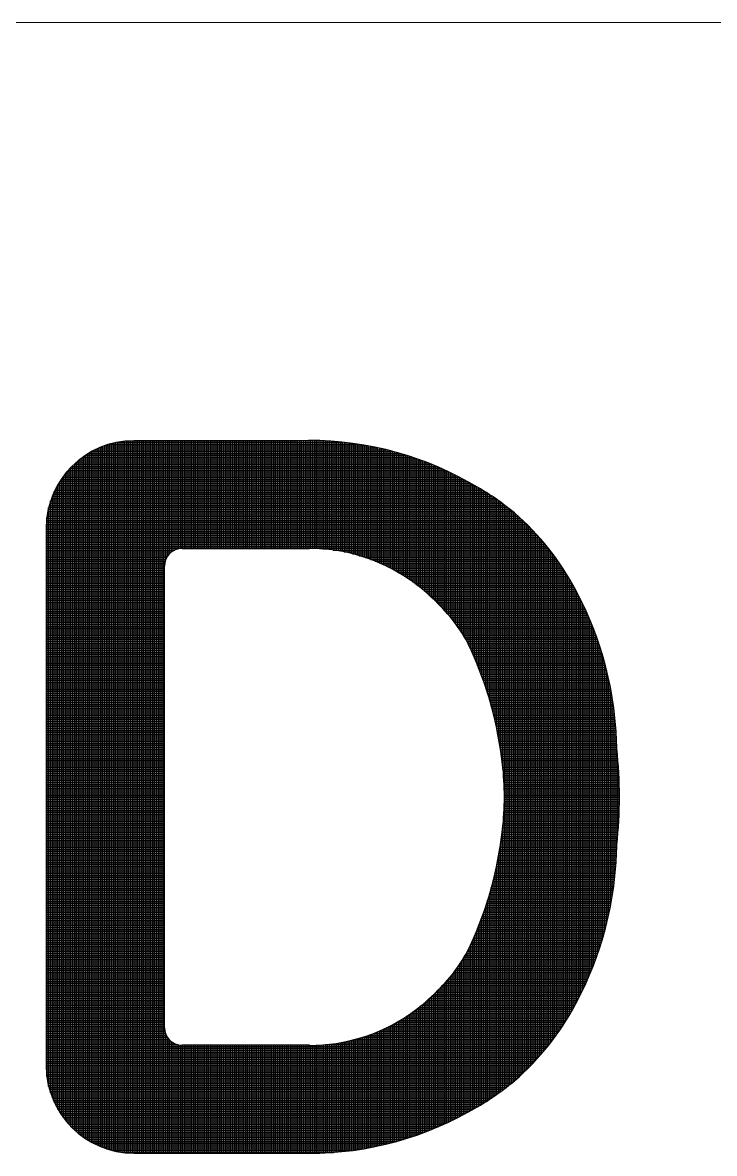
# Model space of a CAD drawing. Header units: inches. Extents: x 2106 to 2947, y -14 to 580.
# Drawn here: x 2781.89 to 2788.35, y 85.65 to 96.21 of the extents above; entities that cross this region are included whole.
import ezdxf

# ---------------------------------------------------------------- set-up
doc = ezdxf.new("R2010")
doc.units = ezdxf.units.IN
doc.header["$MEASUREMENT"] = 0
doc.layers.add('BG 0 -1', color=7, linetype='Continuous')
doc.layers.add('BG ÇÑ±¹Áö¿ª³\xad¹æ±â¼úÁÖ½ÄÈ¸»ç CI', color=7, linetype='Continuous')

msp = doc.modelspace()

# ---------------------------------------------------------------- linework, layer by layer
at = {"layer": 'BG 0 -1', "color": 7, "linetype": 'Continuous', "lineweight": 9}
msp.add_line((2772.901, 96.213), (2922.169, 96.213), dxfattribs=at)
at = {"layer": 'BG ÇÑ±¹Áö¿ª³\xad¹æ±â¼úÁÖ½ÄÈ¸»ç CI', "color": 242, "linetype": 'Continuous', "lineweight": 25, "true_color": 0xd51c29}
for p, q in [((2782.845, 85.658), (2782.845, 92.304)), ((2782.863, 85.656), (2782.863, 92.305)), ((2782.88, 85.655), (2782.88, 92.306)), ((2782.897, 85.654), (2782.897, 92.307)), ((2782.915, 85.654), (2782.915, 92.308)), ((2784.455, 92.308), (2782.93, 92.308)), ((2782.932, 85.653), (2782.932, 92.308)), ((2782.95, 85.653), (2782.95, 92.308)), ((2782.967, 85.653), (2782.967, 92.308)), ((2782.984, 85.653), (2782.984, 92.308)), ((2783.002, 85.653), (2783.002, 92.308)), ((2783.019, 85.653), (2783.019, 92.308)), ((2783.036, 85.653), (2783.036, 92.308)), ((2783.054, 85.653), (2783.054, 92.308)), ((2783.071, 85.653), (2783.071, 92.308)), ((2783.088, 85.653), (2783.088, 92.308)), ((2783.106, 85.653), (2783.106, 92.308)), ((2783.123, 85.653), (2783.123, 92.308)), ((2783.141, 85.653), (2783.141, 92.308)), ((2783.158, 85.653), (2783.158, 92.308)), ((2783.175, 85.653), (2783.175, 92.308)), ((2783.193, 85.653), (2783.193, 92.308)), ((2783.21, 85.653), (2783.21, 92.308)), ((2783.227, 91.2), (2783.227, 92.308)), ((2783.245, 91.232), (2783.245, 92.308)), ((2783.262, 91.252), (2783.262, 92.308)), ((2783.279, 91.267), (2783.279, 92.308)), ((2783.297, 91.279), (2783.297, 92.308)), ((2783.314, 91.288), (2783.314, 92.308)), ((2783.332, 91.294), (2783.332, 92.308)), ((2783.349, 91.298), (2783.349, 92.308)), ((2783.366, 91.3), (2783.366, 92.308)), ((2783.384, 91.301), (2783.384, 92.308)), ((2783.401, 91.301), (2783.401, 92.308)), ((2783.418, 91.301), (2783.418, 92.308)), ((2783.436, 91.301), (2783.436, 92.308)), ((2783.453, 91.301), (2783.453, 92.308)), ((2783.47, 91.301), (2783.47, 92.308)), ((2783.488, 91.301), (2783.488, 92.308)), ((2783.505, 91.301), (2783.505, 92.308)), ((2783.523, 91.301), (2783.523, 92.308)), ((2783.54, 91.301), (2783.54, 92.308)), ((2783.557, 91.301), (2783.557, 92.308)), ((2783.575, 91.301), (2783.575, 92.308)), ((2783.592, 91.301), (2783.592, 92.308)), ((2783.609, 91.301), (2783.609, 92.308)), ((2783.627, 91.301), (2783.627, 92.308)), ((2783.644, 91.301), (2783.644, 92.308)), ((2783.661, 91.301), (2783.661, 92.308)), ((2783.679, 91.301), (2783.679, 92.308)), ((2783.696, 91.301), (2783.696, 92.308)), ((2783.714, 91.301), (2783.714, 92.308)), ((2783.731, 91.301), (2783.731, 92.308)), ((2783.748, 91.301), (2783.748, 92.308)), ((2783.766, 91.301), (2783.766, 92.308)), ((2783.783, 91.301), (2783.783, 92.308)), ((2783.8, 91.301), (2783.8, 92.308)), ((2783.818, 91.301), (2783.818, 92.308)), ((2783.835, 91.301), (2783.835, 92.308)), ((2783.853, 91.301), (2783.853, 92.308)), ((2783.87, 91.301), (2783.87, 92.308)), ((2783.887, 91.301), (2783.887, 92.308)), ((2783.905, 91.301), (2783.905, 92.308)), ((2783.922, 91.301), (2783.922, 92.308)), ((2783.939, 91.301), (2783.939, 92.308)), ((2783.957, 91.301), (2783.957, 92.308)), ((2783.974, 91.301), (2783.974, 92.308)), ((2783.991, 91.301), (2783.991, 92.308)), ((2784.009, 91.301), (2784.009, 92.308)), ((2784.026, 91.301), (2784.026, 92.308)), ((2784.044, 91.301), (2784.044, 92.308)), ((2784.061, 91.301), (2784.061, 92.308)), ((2784.078, 91.301), (2784.078, 92.308)), ((2784.096, 91.301), (2784.096, 92.308)), ((2784.113, 91.301), (2784.113, 92.308)), ((2784.13, 91.301), (2784.13, 92.308)), ((2784.148, 91.301), (2784.148, 92.308)), ((2784.165, 91.301), (2784.165, 92.308)), ((2784.182, 91.301), (2784.182, 92.308)), ((2784.2, 91.301), (2784.2, 92.308)), ((2784.217, 91.301), (2784.217, 92.308)), ((2784.235, 91.301), (2784.235, 92.308)), ((2784.252, 91.301), (2784.252, 92.308)), ((2784.269, 91.301), (2784.269, 92.308)), ((2784.287, 91.301), (2784.287, 92.308)), ((2784.304, 91.301), (2784.304, 92.308)), ((2784.321, 91.301), (2784.321, 92.308)), ((2784.339, 91.301), (2784.339, 92.308)), ((2784.356, 91.301), (2784.356, 92.308)), ((2784.373, 91.301), (2784.373, 92.308)), ((2784.391, 91.301), (2784.391, 92.308)), ((2784.408, 91.301), (2784.408, 92.308)), ((2784.426, 91.301), (2784.426, 92.308)), ((2784.443, 91.301), (2784.443, 92.308)), ((2784.46, 91.301), (2784.46, 92.308)), ((2784.478, 91.301), (2784.478, 92.309)), ((2784.495, 91.301), (2784.495, 92.309)), ((2784.512, 91.301), (2784.512, 92.309)), ((2784.53, 91.301), (2784.53, 92.31)), ((2784.547, 91.301), (2784.547, 92.31)), ((2784.564, 91.301), (2784.564, 92.31)), ((2784.582, 91.301), (2784.582, 92.31)), ((2784.599, 91.3), (2784.599, 92.31)), ((2784.617, 91.3), (2784.617, 92.309)), ((2784.634, 91.299), (2784.634, 92.309)), ((2784.651, 91.299), (2784.651, 92.309)), ((2784.669, 91.298), (2784.669, 92.308)), ((2784.686, 91.297), (2784.686, 92.307)), ((2784.703, 91.295), (2784.703, 92.307)), ((2784.721, 91.294), (2784.721, 92.306)), ((2784.738, 91.292), (2784.738, 92.305)), ((2784.755, 91.29), (2784.755, 92.304)), ((2782.533, 85.756), (2782.533, 92.205)), ((2782.535, 92.207), (2785.35, 92.207)), ((2782.55, 85.747), (2782.55, 92.215)), ((2782.568, 92.224), (2785.282, 92.224)), ((2782.568, 85.738), (2782.568, 92.224)), ((2782.585, 85.73), (2782.585, 92.232)), ((2782.602, 85.722), (2782.602, 92.24)), ((2782.606, 92.241), (2785.206, 92.241)), ((2782.62, 85.714), (2782.62, 92.247)), ((2782.637, 85.708), (2782.637, 92.254)), ((2782.65, 92.259), (2785.12, 92.259)), ((2782.654, 85.701), (2782.654, 92.26)), ((2782.672, 85.695), (2782.672, 92.266)), ((2782.689, 85.69), (2782.689, 92.272)), ((2782.703, 92.276), (2785.016, 92.276)), ((2782.706, 85.684), (2782.706, 92.277)), ((2782.724, 85.68), (2782.724, 92.282)), ((2782.741, 85.675), (2782.741, 92.286)), ((2782.759, 85.672), (2782.759, 92.29)), ((2782.776, 92.293), (2784.88, 92.293)), ((2782.776, 85.668), (2782.776, 92.293)), ((2782.793, 85.665), (2782.793, 92.296)), ((2782.811, 85.662), (2782.811, 92.299)), ((2782.828, 85.66), (2782.828, 92.302)), ((2784.773, 91.288), (2784.773, 92.303)), ((2784.79, 91.286), (2784.79, 92.301)), ((2784.808, 91.283), (2784.808, 92.3)), ((2784.825, 91.281), (2784.825, 92.299)), ((2784.842, 91.278), (2784.842, 92.297)), ((2784.86, 91.275), (2784.86, 92.295)), ((2784.877, 91.272), (2784.877, 92.294)), ((2784.894, 91.268), (2784.894, 92.292)), ((2784.912, 91.265), (2784.912, 92.29)), ((2784.929, 91.261), (2784.929, 92.288)), ((2784.946, 91.257), (2784.946, 92.286)), ((2784.964, 91.253), (2784.964, 92.283)), ((2784.981, 91.248), (2784.981, 92.281)), ((2784.999, 91.244), (2784.999, 92.279)), ((2785.016, 91.239), (2785.016, 92.276)), ((2785.033, 91.234), (2785.033, 92.273)), ((2785.051, 91.229), (2785.051, 92.271)), ((2785.068, 91.223), (2785.068, 92.268)), ((2785.085, 91.218), (2785.085, 92.265)), ((2785.103, 91.212), (2785.103, 92.262)), ((2785.12, 91.206), (2785.12, 92.259)), ((2785.137, 91.2), (2785.137, 92.255)), ((2785.155, 91.193), (2785.155, 92.252)), ((2785.172, 91.186), (2785.172, 92.248)), ((2785.19, 91.179), (2785.19, 92.245)), ((2785.207, 91.172), (2785.207, 92.241)), ((2785.224, 91.165), (2785.224, 92.237)), ((2785.242, 91.157), (2785.242, 92.233)), ((2785.259, 91.149), (2785.259, 92.229)), ((2785.276, 91.141), (2785.276, 92.225)), ((2785.294, 91.133), (2785.294, 92.221)), ((2785.311, 91.124), (2785.311, 92.217)), ((2785.328, 91.115), (2785.328, 92.212)), ((2785.346, 91.106), (2785.346, 92.208)), ((2785.363, 91.096), (2785.363, 92.203)), ((2785.381, 91.087), (2785.381, 92.198)), ((2782.377, 85.868), (2782.377, 92.093)), ((2782.387, 92.102), (2785.669, 92.102)), ((2782.394, 85.853), (2782.394, 92.109)), ((2782.407, 92.12), (2785.623, 92.12)), ((2782.411, 85.838), (2782.411, 92.123)), ((2782.429, 92.137), (2785.575, 92.137)), ((2782.429, 85.824), (2782.429, 92.137)), ((2782.446, 85.811), (2782.446, 92.15)), ((2782.452, 92.154), (2785.525, 92.154)), ((2782.463, 85.799), (2782.463, 92.162)), ((2782.477, 92.172), (2785.471, 92.172)), ((2782.481, 85.787), (2782.481, 92.174)), ((2782.498, 85.776), (2782.498, 92.185)), ((2782.505, 92.189), (2785.413, 92.189)), ((2782.515, 85.766), (2782.515, 92.196)), ((2785.398, 91.077), (2785.398, 92.193)), ((2785.415, 91.066), (2785.415, 92.188)), ((2785.433, 91.056), (2785.433, 92.183)), ((2785.45, 91.045), (2785.45, 92.178)), ((2785.467, 91.034), (2785.467, 92.173)), ((2785.485, 91.022), (2785.485, 92.167)), ((2785.502, 91.01), (2785.502, 92.162)), ((2785.519, 90.998), (2785.519, 92.156)), ((2785.537, 90.986), (2785.537, 92.15)), ((2785.554, 90.973), (2785.554, 92.144)), ((2785.572, 90.96), (2785.572, 92.138)), ((2785.589, 90.947), (2785.589, 92.132)), ((2785.606, 90.933), (2785.606, 92.126)), ((2785.624, 90.919), (2785.624, 92.12)), ((2785.641, 90.904), (2785.641, 92.113)), ((2785.658, 90.889), (2785.658, 92.107)), ((2785.676, 90.874), (2785.676, 92.1)), ((2785.693, 90.858), (2785.693, 92.093)), ((2782.288, 91.998), (2785.907, 91.998)), ((2782.29, 85.961), (2782.29, 92.001)), ((2782.302, 92.016), (2785.871, 92.016)), ((2782.307, 85.94), (2782.307, 92.022)), ((2782.317, 92.033), (2785.833, 92.033)), ((2782.324, 85.92), (2782.324, 92.041)), ((2782.333, 92.05), (2785.795, 92.05)), ((2782.342, 85.902), (2782.342, 92.06)), ((2782.35, 92.068), (2785.755, 92.068)), ((2782.359, 85.884), (2782.359, 92.077)), ((2782.368, 92.085), (2785.713, 92.085)), ((2785.711, 90.842), (2785.711, 92.086)), ((2785.728, 90.825), (2785.728, 92.079)), ((2785.745, 90.808), (2785.745, 92.072)), ((2785.763, 90.791), (2785.763, 92.064)), ((2785.78, 90.774), (2785.78, 92.057)), ((2785.797, 90.757), (2785.797, 92.049)), ((2785.815, 90.739), (2785.815, 92.041)), ((2785.832, 90.721), (2785.832, 92.034)), ((2785.849, 90.701), (2785.849, 92.026)), ((2785.867, 90.682), (2785.867, 92.017)), ((2785.884, 90.661), (2785.884, 92.009)), ((2785.902, 90.64), (2785.902, 92.001)), ((2785.919, 90.617), (2785.919, 91.992)), ((2782.217, 91.894), (2786.103, 91.894)), ((2782.22, 86.062), (2782.22, 91.899)), ((2782.227, 91.911), (2786.072, 91.911)), ((2782.238, 91.929), (2786.04, 91.929)), ((2782.238, 86.034), (2782.238, 91.928)), ((2782.25, 91.946), (2786.008, 91.946)), ((2782.255, 86.007), (2782.255, 91.954)), ((2782.262, 91.963), (2785.975, 91.963)), ((2782.272, 85.983), (2782.272, 91.978)), ((2782.274, 91.981), (2785.942, 91.981)), ((2785.936, 90.594), (2785.936, 91.984)), ((2785.954, 90.57), (2785.954, 91.975)), ((2785.971, 90.544), (2785.971, 91.966)), ((2785.988, 90.517), (2785.988, 91.957)), ((2786.006, 90.489), (2786.006, 91.947)), ((2786.023, 90.459), (2786.023, 91.938)), ((2786.04, 90.428), (2786.04, 91.929)), ((2786.058, 90.394), (2786.058, 91.919)), ((2786.075, 90.358), (2786.075, 91.91)), ((2786.093, 90.319), (2786.093, 91.9)), ((2786.11, 90.279), (2786.11, 91.89)), ((2782.167, 91.79), (2786.272, 91.79)), ((2782.168, 86.169), (2782.168, 91.792)), ((2782.174, 91.807), (2786.246, 91.807)), ((2782.182, 91.825), (2786.219, 91.825)), ((2782.186, 86.129), (2782.186, 91.833)), ((2782.19, 91.842), (2786.192, 91.842)), ((2782.199, 91.859), (2786.163, 91.859)), ((2782.203, 86.094), (2782.203, 91.868)), ((2782.208, 91.877), (2786.134, 91.877)), ((2786.127, 90.237), (2786.127, 91.88)), ((2786.145, 90.194), (2786.145, 91.87)), ((2786.162, 90.148), (2786.162, 91.86)), ((2786.179, 90.102), (2786.179, 91.849)), ((2786.197, 90.052), (2786.197, 91.839)), ((2786.214, 90.001), (2786.214, 91.828)), ((2786.231, 89.947), (2786.231, 91.817)), ((2786.249, 89.889), (2786.249, 91.805)), ((2786.266, 89.828), (2786.266, 91.794)), ((2786.284, 89.762), (2786.284, 91.782)), ((2782.133, 86.277), (2782.133, 91.684)), ((2782.134, 91.686), (2786.416, 91.686)), ((2782.138, 91.703), (2786.394, 91.703)), ((2782.143, 91.72), (2786.371, 91.72)), ((2782.149, 91.738), (2786.347, 91.738)), ((2782.151, 86.217), (2782.151, 91.745)), ((2782.154, 91.755), (2786.323, 91.755)), ((2782.161, 91.772), (2786.298, 91.772)), ((2786.301, 89.69), (2786.301, 91.77)), ((2786.318, 89.611), (2786.318, 91.758)), ((2786.336, 89.521), (2786.336, 91.746)), ((2786.353, 89.416), (2786.353, 91.733)), ((2786.37, 89.283), (2786.37, 91.721)), ((2786.388, 86.254), (2786.388, 91.708)), ((2786.405, 86.267), (2786.405, 91.694)), ((2786.422, 86.281), (2786.422, 91.681)), ((2782.115, 91.581), (2786.539, 91.581)), ((2782.116, 86.37), (2782.116, 91.591)), ((2782.117, 91.599), (2786.52, 91.599)), ((2782.12, 91.616), (2786.501, 91.616)), ((2782.123, 91.634), (2786.481, 91.634)), ((2782.126, 91.651), (2786.46, 91.651)), ((2782.13, 91.668), (2786.438, 91.668)), ((2786.44, 86.294), (2786.44, 91.667)), ((2786.457, 86.308), (2786.457, 91.653)), ((2786.475, 86.323), (2786.475, 91.639)), ((2786.492, 86.337), (2786.492, 91.624)), ((2786.509, 86.353), (2786.509, 91.609)), ((2786.527, 86.368), (2786.527, 91.593)), ((2786.544, 86.384), (2786.544, 91.577)), ((2782.109, 91.495), (2786.629, 91.495)), ((2782.109, 91.488), (2782.109, 86.474)), ((2782.109, 91.477), (2786.645, 91.477)), ((2782.109, 91.46), (2786.662, 91.46)), ((2782.11, 91.512), (2786.611, 91.512)), ((2782.111, 91.529), (2786.594, 91.529)), ((2782.112, 91.547), (2786.576, 91.547)), ((2782.113, 91.564), (2786.558, 91.564)), ((2786.561, 86.401), (2786.561, 91.561)), ((2786.579, 86.417), (2786.579, 91.544)), ((2786.596, 86.434), (2786.596, 91.527)), ((2786.613, 86.451), (2786.613, 91.51)), ((2786.631, 86.469), (2786.631, 91.492)), ((2786.648, 86.487), (2786.648, 91.474)), ((2782.109, 91.443), (2786.678, 91.443)), ((2782.109, 91.425), (2786.694, 91.425)), ((2782.109, 91.408), (2786.71, 91.408)), ((2782.109, 91.39), (2786.725, 91.39)), ((2782.109, 91.373), (2786.74, 91.373)), ((2782.109, 91.356), (2786.755, 91.356)), ((2786.666, 86.505), (2786.666, 91.456)), ((2786.683, 86.524), (2786.683, 91.437)), ((2786.7, 86.543), (2786.7, 91.418)), ((2786.718, 86.563), (2786.718, 91.399)), ((2786.735, 86.582), (2786.735, 91.379)), ((2786.752, 86.603), (2786.752, 91.359)), ((2782.109, 91.338), (2786.769, 91.338)), ((2782.109, 91.321), (2786.784, 91.321)), ((2782.109, 91.304), (2786.798, 91.304)), ((2782.109, 91.286), (2783.311, 91.286)), ((2782.109, 91.269), (2783.281, 91.269)), ((2782.109, 91.252), (2783.261, 91.252)), ((2783.379, 91.301), (2784.57, 91.301)), ((2784.788, 91.286), (2786.811, 91.286)), ((2784.892, 91.269), (2786.825, 91.269)), ((2784.969, 91.252), (2786.838, 91.252)), ((2786.77, 86.623), (2786.77, 91.338)), ((2786.787, 86.645), (2786.787, 91.317)), ((2786.804, 86.666), (2786.804, 91.295)), ((2786.822, 86.689), (2786.822, 91.273)), ((2786.839, 86.711), (2786.839, 91.25)), ((2782.109, 91.234), (2783.247, 91.234)), ((2782.109, 91.217), (2783.235, 91.217)), ((2782.109, 91.199), (2783.227, 91.199)), ((2782.109, 91.182), (2783.221, 91.182)), ((2782.109, 91.165), (2783.217, 91.165)), ((2782.109, 91.147), (2783.215, 91.147)), ((2785.033, 91.234), (2786.851, 91.234)), ((2785.088, 91.217), (2786.864, 91.217)), ((2785.138, 91.199), (2786.876, 91.199)), ((2785.183, 91.182), (2786.889, 91.182)), ((2785.224, 91.165), (2786.901, 91.165)), ((2785.263, 91.147), (2786.913, 91.147)), ((2786.857, 86.735), (2786.857, 91.227)), ((2786.874, 86.759), (2786.874, 91.203)), ((2786.891, 86.783), (2786.891, 91.178)), ((2786.909, 86.808), (2786.909, 91.153)), ((2782.109, 91.13), (2783.215, 91.13)), ((2782.109, 91.113), (2783.215, 91.113)), ((2782.109, 91.095), (2783.215, 91.095)), ((2782.109, 91.078), (2783.215, 91.078)), ((2782.109, 91.061), (2783.215, 91.061)), ((2782.109, 91.043), (2783.215, 91.043)), ((2783.215, 86.825), (2783.215, 91.137)), ((2785.299, 91.13), (2786.924, 91.13)), ((2785.333, 91.113), (2786.936, 91.113)), ((2785.365, 91.095), (2786.947, 91.095)), ((2785.396, 91.078), (2786.958, 91.078)), ((2785.425, 91.061), (2786.969, 91.061)), ((2785.453, 91.043), (2786.98, 91.043)), ((2786.926, 86.834), (2786.926, 91.127)), ((2786.943, 86.86), (2786.943, 91.101)), ((2786.961, 86.888), (2786.961, 91.074)), ((2786.978, 86.916), (2786.978, 91.046)), ((2782.109, 91.026), (2783.215, 91.026)), ((2782.109, 91.008), (2783.215, 91.008)), ((2782.109, 90.991), (2783.215, 90.991)), ((2782.109, 90.974), (2783.215, 90.974)), ((2782.109, 90.956), (2783.215, 90.956)), ((2782.109, 90.939), (2783.215, 90.939)), ((2785.479, 91.026), (2786.99, 91.026)), ((2785.505, 91.008), (2787, 91.008)), ((2785.53, 90.991), (2787.01, 90.991)), ((2785.553, 90.974), (2787.02, 90.974)), ((2785.576, 90.956), (2787.03, 90.956)), ((2785.599, 90.939), (2787.04, 90.939)), ((2786.995, 86.945), (2786.995, 91.017)), ((2787.013, 86.975), (2787.013, 90.987)), ((2787.03, 87.005), (2787.03, 90.956)), ((2782.109, 90.922), (2783.215, 90.922)), ((2782.109, 90.904), (2783.215, 90.904)), ((2782.109, 90.887), (2783.215, 90.887)), ((2782.109, 90.869), (2783.215, 90.869)), ((2782.109, 90.852), (2783.215, 90.852)), ((2782.109, 90.835), (2783.215, 90.835)), ((2785.62, 90.922), (2787.049, 90.922)), ((2785.641, 90.904), (2787.058, 90.904)), ((2785.661, 90.887), (2787.067, 90.887)), ((2785.681, 90.869), (2787.077, 90.869)), ((2785.7, 90.852), (2787.085, 90.852)), ((2785.718, 90.835), (2787.094, 90.835)), ((2787.048, 87.037), (2787.048, 90.924)), ((2787.065, 87.07), (2787.065, 90.892)), ((2787.082, 87.103), (2787.082, 90.858)), ((2782.109, 90.817), (2783.215, 90.817)), ((2782.109, 90.8), (2783.215, 90.8)), ((2782.109, 90.783), (2783.215, 90.783)), ((2782.109, 90.765), (2783.215, 90.765)), ((2782.109, 90.748), (2783.215, 90.748)), ((2782.109, 90.731), (2783.215, 90.731)), ((2785.736, 90.817), (2787.103, 90.817)), ((2785.754, 90.8), (2787.111, 90.8)), ((2785.771, 90.783), (2787.12, 90.783)), ((2785.789, 90.765), (2787.128, 90.765)), ((2785.806, 90.748), (2787.136, 90.748)), ((2785.823, 90.731), (2787.144, 90.731)), ((2787.1, 87.137), (2787.1, 90.824)), ((2787.117, 87.173), (2787.117, 90.789)), ((2787.134, 87.209), (2787.134, 90.752)), ((2782.109, 90.713), (2783.215, 90.713)), ((2782.109, 90.696), (2783.215, 90.696)), ((2782.109, 90.678), (2783.215, 90.678)), ((2782.109, 90.661), (2783.215, 90.661)), ((2782.109, 90.644), (2783.215, 90.644)), ((2782.109, 90.626), (2783.215, 90.626)), ((2785.839, 90.713), (2787.152, 90.713)), ((2785.854, 90.696), (2787.16, 90.696)), ((2785.869, 90.678), (2787.168, 90.678)), ((2785.884, 90.661), (2787.175, 90.661)), ((2785.898, 90.644), (2787.183, 90.644)), ((2785.912, 90.626), (2787.19, 90.626)), ((2787.152, 87.247), (2787.152, 90.714)), ((2787.169, 87.286), (2787.169, 90.675)), ((2787.186, 87.327), (2787.186, 90.635)), ((2782.109, 90.609), (2783.215, 90.609)), ((2782.109, 90.592), (2783.215, 90.592)), ((2782.109, 90.574), (2783.215, 90.574)), ((2782.109, 90.557), (2783.215, 90.557)), ((2782.109, 90.54), (2783.215, 90.54)), ((2782.109, 90.522), (2783.215, 90.522)), ((2785.925, 90.609), (2787.197, 90.609)), ((2785.938, 90.592), (2787.204, 90.592)), ((2785.95, 90.574), (2787.211, 90.574)), ((2785.962, 90.557), (2787.218, 90.557)), ((2785.974, 90.54), (2787.225, 90.54)), ((2785.985, 90.522), (2787.231, 90.522)), ((2787.204, 87.369), (2787.204, 90.592)), ((2787.221, 87.413), (2787.221, 90.548)), ((2782.109, 90.505), (2783.215, 90.505)), ((2782.109, 90.487), (2783.215, 90.487)), ((2782.109, 90.47), (2783.215, 90.47)), ((2782.109, 90.453), (2783.215, 90.453)), ((2782.109, 90.435), (2783.215, 90.435)), ((2782.109, 90.418), (2783.215, 90.418)), ((2785.996, 90.505), (2787.238, 90.505)), ((2786.007, 90.487), (2787.244, 90.487)), ((2786.017, 90.47), (2787.25, 90.47)), ((2786.027, 90.453), (2787.256, 90.453)), ((2786.036, 90.435), (2787.262, 90.435)), ((2786.046, 90.418), (2787.268, 90.418)), ((2787.239, 87.459), (2787.239, 90.502)), ((2787.256, 87.507), (2787.256, 90.454)), ((2787.273, 87.558), (2787.273, 90.403)), ((2782.109, 90.401), (2783.215, 90.401)), ((2782.109, 90.383), (2783.215, 90.383)), ((2782.109, 90.366), (2783.215, 90.366)), ((2782.109, 90.349), (2783.215, 90.349)), ((2782.109, 90.331), (2783.215, 90.331)), ((2782.109, 90.314), (2783.215, 90.314)), ((2786.055, 90.401), (2787.274, 90.401)), ((2786.063, 90.383), (2787.28, 90.383)), ((2786.071, 90.366), (2787.285, 90.366)), ((2786.079, 90.349), (2787.291, 90.349)), ((2786.087, 90.331), (2787.296, 90.331)), ((2786.095, 90.314), (2787.302, 90.314)), ((2787.291, 87.612), (2787.291, 90.349)), ((2782.109, 90.296), (2783.215, 90.296)), ((2782.109, 90.279), (2783.215, 90.279)), ((2782.109, 90.262), (2783.215, 90.262)), ((2782.109, 90.244), (2783.215, 90.244)), ((2782.109, 90.227), (2783.215, 90.227)), ((2782.109, 90.21), (2783.215, 90.21)), ((2782.109, 90.192), (2783.215, 90.192)), ((2786.102, 90.296), (2787.307, 90.296)), ((2786.11, 90.279), (2787.312, 90.279)), ((2786.117, 90.262), (2787.317, 90.262)), ((2786.124, 90.244), (2787.322, 90.244)), ((2786.131, 90.227), (2787.326, 90.227)), ((2786.138, 90.21), (2787.331, 90.21)), ((2786.145, 90.192), (2787.335, 90.192)), ((2787.308, 87.669), (2787.308, 90.292)), ((2787.325, 87.731), (2787.325, 90.23)), ((2782.109, 90.175), (2783.215, 90.175)), ((2782.109, 90.158), (2783.215, 90.158)), ((2782.109, 90.14), (2783.215, 90.14)), ((2782.109, 90.123), (2783.215, 90.123)), ((2782.109, 90.105), (2783.215, 90.105)), ((2782.109, 90.088), (2783.215, 90.088)), ((2786.152, 90.175), (2787.34, 90.175)), ((2786.159, 90.158), (2787.344, 90.158)), ((2786.165, 90.14), (2787.348, 90.14)), ((2786.172, 90.123), (2787.352, 90.123)), ((2786.178, 90.105), (2787.356, 90.105)), ((2786.184, 90.088), (2787.36, 90.088)), ((2787.343, 87.798), (2787.343, 90.163)), ((2787.36, 87.872), (2787.36, 90.089)), ((2782.109, 90.071), (2783.215, 90.071)), ((2782.109, 90.053), (2783.215, 90.053)), ((2782.109, 90.036), (2783.215, 90.036)), ((2782.109, 90.019), (2783.215, 90.019)), ((2782.109, 90.001), (2783.215, 90.001)), ((2782.109, 89.984), (2783.215, 89.984)), ((2786.19, 90.071), (2787.364, 90.071)), ((2786.196, 90.053), (2787.368, 90.053)), ((2786.202, 90.036), (2787.372, 90.036)), ((2786.208, 90.019), (2787.375, 90.019)), ((2786.214, 90.001), (2787.378, 90.001)), ((2786.22, 89.984), (2787.382, 89.984)), ((2787.378, 87.955), (2787.378, 90.006)), ((2782.109, 89.967), (2783.215, 89.967)), ((2782.109, 89.949), (2783.215, 89.949)), ((2782.109, 89.932), (2783.215, 89.932)), ((2782.109, 89.914), (2783.215, 89.914)), ((2782.109, 89.897), (2783.215, 89.897)), ((2782.109, 89.88), (2783.215, 89.88)), ((2786.225, 89.967), (2787.385, 89.967)), ((2786.231, 89.949), (2787.388, 89.949)), ((2786.236, 89.932), (2787.391, 89.932)), ((2786.241, 89.914), (2787.394, 89.914)), ((2786.246, 89.897), (2787.397, 89.897)), ((2786.252, 89.88), (2787.4, 89.88)), ((2787.395, 88.052), (2787.395, 89.909)), ((2782.109, 89.862), (2783.215, 89.862)), ((2782.109, 89.845), (2783.215, 89.845)), ((2782.109, 89.828), (2783.215, 89.828)), ((2782.109, 89.81), (2783.215, 89.81)), ((2782.109, 89.793), (2783.215, 89.793)), ((2782.109, 89.776), (2783.215, 89.776)), ((2786.257, 89.862), (2787.402, 89.862)), ((2786.261, 89.845), (2787.405, 89.845)), ((2786.266, 89.828), (2787.407, 89.828)), ((2786.271, 89.81), (2787.409, 89.81)), ((2786.275, 89.793), (2787.412, 89.793)), ((2786.28, 89.776), (2787.414, 89.776)), ((2787.412, 88.173), (2787.412, 89.788)), ((2782.109, 89.758), (2783.215, 89.758)), ((2782.109, 89.741), (2783.215, 89.741)), ((2782.109, 89.723), (2783.215, 89.723)), ((2782.109, 89.706), (2783.215, 89.706)), ((2782.109, 89.689), (2783.215, 89.689)), ((2782.109, 89.671), (2783.215, 89.671)), ((2786.284, 89.758), (2787.416, 89.758)), ((2786.289, 89.741), (2787.418, 89.741)), ((2786.293, 89.723), (2787.42, 89.723)), ((2786.297, 89.706), (2787.421, 89.706)), ((2786.301, 89.689), (2787.423, 89.689)), ((2786.305, 89.671), (2787.425, 89.671)), ((2782.109, 89.654), (2783.215, 89.654)), ((2782.109, 89.637), (2783.215, 89.637)), ((2782.109, 89.619), (2783.215, 89.619)), ((2782.109, 89.602), (2783.215, 89.602)), ((2782.109, 89.585), (2783.215, 89.585)), ((2782.109, 89.567), (2783.215, 89.567)), ((2786.309, 89.654), (2787.426, 89.654)), ((2786.313, 89.637), (2787.427, 89.637)), ((2786.316, 89.619), (2787.429, 89.619)), ((2786.32, 89.602), (2787.43, 89.602)), ((2786.324, 89.585), (2787.431, 89.585)), ((2786.327, 89.567), (2787.432, 89.567)), ((2787.43, 88.355), (2787.43, 89.606)), ((2782.109, 89.55), (2783.215, 89.55)), ((2782.109, 89.532), (2783.215, 89.532)), ((2782.109, 89.515), (2783.215, 89.515)), ((2782.109, 89.498), (2783.215, 89.498)), ((2782.109, 89.48), (2783.215, 89.48)), ((2782.109, 89.463), (2783.215, 89.463)), ((2786.33, 89.55), (2787.433, 89.55)), ((2786.334, 89.532), (2787.434, 89.532)), ((2786.337, 89.515), (2787.434, 89.515)), ((2786.34, 89.498), (2787.435, 89.498)), ((2786.343, 89.48), (2787.436, 89.48)), ((2786.346, 89.463), (2787.436, 89.463)), ((2782.109, 89.446), (2783.215, 89.446)), ((2782.109, 89.428), (2783.215, 89.428)), ((2782.109, 89.411), (2783.215, 89.411)), ((2782.109, 89.394), (2783.215, 89.394)), ((2782.109, 89.376), (2783.215, 89.376)), ((2782.109, 89.359), (2783.215, 89.359)), ((2786.348, 89.446), (2787.436, 89.446)), ((2786.351, 89.428), (2787.437, 89.428)), ((2786.354, 89.411), (2787.438, 89.411)), ((2786.356, 89.394), (2787.44, 89.394)), ((2786.359, 89.376), (2787.442, 89.376)), ((2786.361, 89.359), (2787.444, 89.359)), ((2782.109, 89.341), (2783.215, 89.341)), ((2782.109, 89.324), (2783.215, 89.324)), ((2782.109, 89.307), (2783.215, 89.307)), ((2782.109, 89.289), (2783.215, 89.289)), ((2782.109, 89.272), (2783.215, 89.272)), ((2782.109, 89.255), (2783.215, 89.255)), ((2786.363, 89.341), (2787.445, 89.341)), ((2786.366, 89.324), (2787.447, 89.324)), ((2786.368, 89.307), (2787.448, 89.307)), ((2786.37, 89.289), (2787.45, 89.289)), ((2786.372, 89.272), (2787.451, 89.272)), ((2786.373, 89.255), (2787.452, 89.255)), ((2787.447, 88.638), (2787.447, 89.324)), ((2782.109, 89.237), (2783.215, 89.237)), ((2782.109, 89.22), (2783.215, 89.22)), ((2782.109, 89.203), (2783.215, 89.203)), ((2782.109, 89.185), (2783.215, 89.185)), ((2782.109, 89.168), (2783.215, 89.168)), ((2782.109, 89.15), (2783.215, 89.15)), ((2786.375, 89.237), (2787.453, 89.237)), ((2786.377, 89.22), (2787.455, 89.22)), ((2786.378, 89.203), (2787.456, 89.203)), ((2786.379, 89.185), (2787.456, 89.185)), ((2786.381, 89.168), (2787.457, 89.168)), ((2786.382, 89.15), (2787.458, 89.15)), ((2782.109, 89.133), (2783.215, 89.133)), ((2782.109, 89.116), (2783.215, 89.116)), ((2782.109, 89.098), (2783.215, 89.098)), ((2782.109, 89.081), (2783.215, 89.081)), ((2782.109, 89.064), (2783.215, 89.064)), ((2782.109, 89.046), (2783.215, 89.046)), ((2786.383, 89.133), (2787.459, 89.133)), ((2786.384, 89.116), (2787.459, 89.116)), ((2786.385, 89.098), (2787.46, 89.098)), ((2786.385, 89.081), (2787.46, 89.081)), ((2786.386, 89.064), (2787.461, 89.064)), ((2786.386, 89.046), (2787.461, 89.046)), ((2782.109, 89.029), (2783.215, 89.029)), ((2782.109, 89.011), (2783.215, 89.011)), ((2782.109, 88.994), (2783.215, 88.994)), ((2782.109, 88.977), (2783.215, 88.977)), ((2782.109, 88.959), (2783.215, 88.959)), ((2782.109, 88.942), (2783.215, 88.942)), ((2782.109, 88.925), (2783.215, 88.925)), ((2786.387, 89.029), (2787.461, 89.029)), ((2786.387, 89.011), (2787.462, 89.011)), ((2786.387, 88.994), (2787.462, 88.994)), ((2786.387, 88.977), (2787.462, 88.977)), ((2786.387, 88.959), (2787.462, 88.959)), ((2786.387, 88.942), (2787.462, 88.942)), ((2786.387, 88.925), (2787.461, 88.925)), ((2782.109, 88.907), (2783.215, 88.907)), ((2782.109, 88.89), (2783.215, 88.89)), ((2782.109, 88.873), (2783.215, 88.873)), ((2782.109, 88.855), (2783.215, 88.855)), ((2782.109, 88.838), (2783.215, 88.838)), ((2782.109, 88.82), (2783.215, 88.82)), ((2786.382, 88.82), (2787.459, 88.82)), ((2786.383, 88.838), (2787.459, 88.838)), ((2786.384, 88.855), (2787.46, 88.855)), ((2786.385, 88.873), (2787.46, 88.873)), ((2786.386, 88.907), (2787.461, 88.907)), ((2786.386, 88.89), (2787.461, 88.89)), ((2782.109, 88.803), (2783.215, 88.803)), ((2782.109, 88.786), (2783.215, 88.786)), ((2782.109, 88.768), (2783.215, 88.768)), ((2782.109, 88.751), (2783.215, 88.751)), ((2782.109, 88.734), (2783.215, 88.734)), ((2782.109, 88.716), (2783.215, 88.716)), ((2786.374, 88.716), (2787.453, 88.716)), ((2786.376, 88.734), (2787.454, 88.734)), ((2786.377, 88.751), (2787.455, 88.751)), ((2786.379, 88.768), (2787.456, 88.768)), ((2786.38, 88.786), (2787.457, 88.786)), ((2786.381, 88.803), (2787.458, 88.803)), ((2782.109, 88.699), (2783.215, 88.699)), ((2782.109, 88.682), (2783.215, 88.682)), ((2782.109, 88.664), (2783.215, 88.664)), ((2782.109, 88.647), (2783.215, 88.647)), ((2782.109, 88.629), (2783.215, 88.629)), ((2782.109, 88.612), (2783.215, 88.612)), ((2786.362, 88.612), (2787.445, 88.612)), ((2786.365, 88.629), (2787.446, 88.629)), ((2786.367, 88.647), (2787.448, 88.647)), ((2786.369, 88.664), (2787.449, 88.664)), ((2786.37, 86.241), (2786.37, 88.679)), ((2786.371, 88.682), (2787.451, 88.682)), ((2786.373, 88.699), (2787.452, 88.699)), ((2782.109, 88.595), (2783.215, 88.595)), ((2782.109, 88.577), (2783.215, 88.577)), ((2782.109, 88.56), (2783.215, 88.56)), ((2782.109, 88.543), (2783.215, 88.543)), ((2782.109, 88.525), (2783.215, 88.525)), ((2782.109, 88.508), (2783.215, 88.508)), ((2786.347, 88.508), (2787.436, 88.508)), ((2786.35, 88.525), (2787.436, 88.525)), ((2786.353, 86.228), (2786.353, 88.546)), ((2786.353, 88.543), (2787.438, 88.543)), ((2786.355, 88.56), (2787.44, 88.56)), ((2786.358, 88.577), (2787.441, 88.577)), ((2786.36, 88.595), (2787.443, 88.595)), ((2782.109, 88.491), (2783.215, 88.491)), ((2782.109, 88.473), (2783.215, 88.473)), ((2782.109, 88.456), (2783.215, 88.456)), ((2782.109, 88.438), (2783.215, 88.438)), ((2782.109, 88.421), (2783.215, 88.421)), ((2782.109, 88.404), (2783.215, 88.404)), ((2786.329, 88.404), (2787.432, 88.404)), ((2786.332, 88.421), (2787.433, 88.421)), ((2786.335, 88.438), (2787.434, 88.438)), ((2786.336, 86.215), (2786.336, 88.441)), ((2786.338, 88.456), (2787.435, 88.456)), ((2786.341, 88.473), (2787.435, 88.473)), ((2786.344, 88.491), (2787.436, 88.491)), ((2782.109, 88.386), (2783.215, 88.386)), ((2782.109, 88.369), (2783.215, 88.369)), ((2782.109, 88.352), (2783.215, 88.352)), ((2782.109, 88.334), (2783.215, 88.334)), ((2782.109, 88.317), (2783.215, 88.317)), ((2782.109, 88.3), (2783.215, 88.3)), ((2786.307, 88.3), (2787.425, 88.3)), ((2786.311, 88.317), (2787.427, 88.317)), ((2786.315, 88.334), (2787.428, 88.334)), ((2786.318, 88.352), (2787.429, 88.352)), ((2786.318, 86.203), (2786.318, 88.351)), ((2786.322, 88.369), (2787.43, 88.369)), ((2786.325, 88.386), (2787.432, 88.386)), ((2782.109, 88.282), (2783.215, 88.282)), ((2782.109, 88.265), (2783.215, 88.265)), ((2782.109, 88.247), (2783.215, 88.247)), ((2782.109, 88.23), (2783.215, 88.23)), ((2782.109, 88.213), (2783.215, 88.213)), ((2782.109, 88.195), (2783.215, 88.195)), ((2786.282, 88.195), (2787.415, 88.195)), ((2786.284, 86.179), (2786.284, 88.2)), ((2786.287, 88.213), (2787.417, 88.213)), ((2786.291, 88.23), (2787.419, 88.23)), ((2786.295, 88.247), (2787.421, 88.247)), ((2786.299, 88.265), (2787.422, 88.265)), ((2786.301, 86.191), (2786.301, 88.272)), ((2786.303, 88.282), (2787.424, 88.282)), ((2782.109, 88.178), (2783.215, 88.178)), ((2782.109, 88.161), (2783.215, 88.161)), ((2782.109, 88.143), (2783.215, 88.143)), ((2782.109, 88.126), (2783.215, 88.126)), ((2782.109, 88.109), (2783.215, 88.109)), ((2782.109, 88.091), (2783.215, 88.091)), ((2786.254, 88.091), (2787.401, 88.091)), ((2786.259, 88.109), (2787.404, 88.109)), ((2786.264, 88.126), (2787.406, 88.126)), ((2786.266, 86.167), (2786.266, 88.134)), ((2786.269, 88.143), (2787.408, 88.143)), ((2786.273, 88.161), (2787.411, 88.161)), ((2786.278, 88.178), (2787.413, 88.178)), ((2782.109, 88.074), (2783.215, 88.074)), ((2782.109, 88.056), (2783.215, 88.056)), ((2782.109, 88.039), (2783.215, 88.039)), ((2782.109, 88.022), (2783.215, 88.022)), ((2782.109, 88.004), (2783.215, 88.004)), ((2782.109, 87.987), (2783.215, 87.987)), ((2786.223, 87.987), (2787.384, 87.987)), ((2786.228, 88.004), (2787.387, 88.004)), ((2786.231, 86.145), (2786.231, 88.015)), ((2786.234, 88.022), (2787.39, 88.022)), ((2786.239, 88.039), (2787.393, 88.039)), ((2786.244, 88.056), (2787.396, 88.056)), ((2786.249, 88.074), (2787.398, 88.074)), ((2786.249, 86.156), (2786.249, 88.072)), ((2782.109, 87.97), (2783.215, 87.97)), ((2782.109, 87.952), (2783.215, 87.952)), ((2782.109, 87.935), (2783.215, 87.935)), ((2782.109, 87.918), (2783.215, 87.918)), ((2782.109, 87.9), (2783.215, 87.9)), ((2782.109, 87.883), (2783.215, 87.883)), ((2786.188, 87.883), (2787.362, 87.883)), ((2786.194, 87.9), (2787.366, 87.9)), ((2786.197, 86.123), (2786.197, 87.909)), ((2786.2, 87.918), (2787.37, 87.918)), ((2786.206, 87.935), (2787.373, 87.935)), ((2786.211, 87.952), (2787.377, 87.952)), ((2786.214, 86.134), (2786.214, 87.96)), ((2786.217, 87.97), (2787.38, 87.97)), ((2782.109, 87.865), (2783.215, 87.865)), ((2782.109, 87.848), (2783.215, 87.848)), ((2782.109, 87.831), (2783.215, 87.831)), ((2782.109, 87.813), (2783.215, 87.813)), ((2782.109, 87.796), (2783.215, 87.796)), ((2782.109, 87.779), (2783.215, 87.779)), ((2786.145, 86.091), (2786.145, 87.768)), ((2786.149, 87.779), (2787.338, 87.779)), ((2786.156, 87.796), (2787.342, 87.796)), ((2786.162, 87.813), (2787.346, 87.813)), ((2786.162, 86.102), (2786.162, 87.813)), ((2786.169, 87.831), (2787.351, 87.831)), ((2786.175, 87.848), (2787.355, 87.848)), ((2786.179, 86.112), (2786.179, 87.86)), ((2786.181, 87.865), (2787.359, 87.865)), ((2782.109, 87.761), (2783.215, 87.761)), ((2782.109, 87.744), (2783.215, 87.744)), ((2782.109, 87.727), (2783.215, 87.727)), ((2782.109, 87.709), (2783.215, 87.709)), ((2782.109, 87.692), (2783.215, 87.692)), ((2782.109, 87.674), (2783.215, 87.674)), ((2782.109, 87.657), (2783.215, 87.657)), ((2786.099, 87.657), (2787.304, 87.657)), ((2786.106, 87.674), (2787.309, 87.674)), ((2786.11, 86.071), (2786.11, 87.683)), ((2786.114, 87.692), (2787.314, 87.692)), ((2786.121, 87.709), (2787.319, 87.709)), ((2786.127, 86.081), (2786.127, 87.725)), ((2786.128, 87.727), (2787.324, 87.727)), ((2786.135, 87.744), (2787.329, 87.744)), ((2786.142, 87.761), (2787.333, 87.761)), ((2782.109, 87.64), (2783.215, 87.64)), ((2782.109, 87.622), (2783.215, 87.622)), ((2782.109, 87.605), (2783.215, 87.605)), ((2782.109, 87.588), (2783.215, 87.588)), ((2782.109, 87.57), (2783.215, 87.57)), ((2782.109, 87.553), (2783.215, 87.553)), ((2786.051, 87.553), (2787.272, 87.553)), ((2786.058, 86.042), (2786.058, 87.567)), ((2786.059, 87.57), (2787.277, 87.57)), ((2786.068, 87.588), (2787.283, 87.588)), ((2786.075, 86.052), (2786.075, 87.604)), ((2786.076, 87.605), (2787.288, 87.605)), ((2786.084, 87.622), (2787.294, 87.622)), ((2786.091, 87.64), (2787.299, 87.64)), ((2786.093, 86.061), (2786.093, 87.643)), ((2782.109, 87.536), (2783.215, 87.536)), ((2782.109, 87.518), (2783.215, 87.518)), ((2782.109, 87.501), (2783.215, 87.501)), ((2782.109, 87.483), (2783.215, 87.483)), ((2782.109, 87.466), (2783.215, 87.466)), ((2782.109, 87.449), (2783.215, 87.449)), ((2785.991, 87.449), (2787.235, 87.449)), ((2786.002, 87.466), (2787.241, 87.466)), ((2786.006, 86.014), (2786.006, 87.472)), ((2786.012, 87.483), (2787.247, 87.483)), ((2786.022, 87.501), (2787.254, 87.501)), ((2786.023, 86.023), (2786.023, 87.502)), ((2786.032, 87.518), (2787.26, 87.518)), ((2786.04, 86.033), (2786.04, 87.534)), ((2786.041, 87.536), (2787.266, 87.536)), ((2782.109, 87.431), (2783.215, 87.431)), ((2782.109, 87.414), (2783.215, 87.414)), ((2782.109, 87.397), (2783.215, 87.397)), ((2782.109, 87.379), (2783.215, 87.379)), ((2782.109, 87.362), (2783.215, 87.362)), ((2782.109, 87.345), (2783.215, 87.345)), ((2785.919, 87.345), (2787.194, 87.345)), ((2785.919, 85.969), (2785.919, 87.344)), ((2785.932, 87.362), (2787.201, 87.362)), ((2785.936, 85.978), (2785.936, 87.367)), ((2785.945, 87.379), (2787.208, 87.379)), ((2785.954, 85.987), (2785.954, 87.392)), ((2785.957, 87.397), (2787.215, 87.397)), ((2785.969, 87.414), (2787.222, 87.414)), ((2785.971, 85.996), (2785.971, 87.417)), ((2785.98, 87.431), (2787.228, 87.431)), ((2785.988, 86.005), (2785.988, 87.444)), ((2782.109, 87.327), (2783.215, 87.327)), ((2782.109, 87.31), (2783.215, 87.31)), ((2782.109, 87.292), (2783.215, 87.292)), ((2782.109, 87.275), (2783.215, 87.275)), ((2782.109, 87.258), (2783.215, 87.258)), ((2782.109, 87.24), (2783.215, 87.24)), ((2785.832, 85.928), (2785.832, 87.241)), ((2785.832, 87.24), (2787.149, 87.24)), ((2785.847, 87.258), (2787.157, 87.258)), ((2785.849, 85.936), (2785.849, 87.26)), ((2785.863, 87.275), (2787.164, 87.275)), ((2785.867, 85.944), (2785.867, 87.28)), ((2785.877, 87.292), (2787.172, 87.292)), ((2785.884, 85.952), (2785.884, 87.3)), ((2785.892, 87.31), (2787.179, 87.31)), ((2785.902, 85.961), (2785.902, 87.322)), ((2785.906, 87.327), (2787.187, 87.327)), ((2782.109, 87.223), (2783.215, 87.223)), ((2782.109, 87.206), (2783.215, 87.206)), ((2782.109, 87.188), (2783.215, 87.188)), ((2782.109, 87.171), (2783.215, 87.171)), ((2782.109, 87.153), (2783.215, 87.153)), ((2782.109, 87.136), (2783.215, 87.136)), ((2785.728, 87.136), (2787.099, 87.136)), ((2785.728, 85.883), (2785.728, 87.136)), ((2785.745, 85.89), (2785.745, 87.153)), ((2785.746, 87.153), (2787.108, 87.153)), ((2785.763, 87.171), (2787.116, 87.171)), ((2785.763, 85.897), (2785.763, 87.171)), ((2785.78, 85.905), (2785.78, 87.187)), ((2785.781, 87.188), (2787.124, 87.188)), ((2785.797, 85.912), (2785.797, 87.205)), ((2785.798, 87.206), (2787.133, 87.206)), ((2785.815, 87.223), (2787.141, 87.223)), ((2785.815, 85.92), (2785.815, 87.222)), ((2782.109, 87.119), (2783.215, 87.119)), ((2782.109, 87.101), (2783.215, 87.101)), ((2782.109, 87.084), (2783.215, 87.084)), ((2782.109, 87.067), (2783.215, 87.067)), ((2782.109, 87.049), (2783.215, 87.049)), ((2782.109, 87.032), (2783.215, 87.032)), ((2785.606, 85.835), (2785.606, 87.029)), ((2785.61, 87.032), (2787.045, 87.032)), ((2785.624, 85.842), (2785.624, 87.043)), ((2785.631, 87.049), (2787.054, 87.049)), ((2785.641, 85.848), (2785.641, 87.057)), ((2785.652, 87.067), (2787.063, 87.067)), ((2785.658, 85.855), (2785.658, 87.072)), ((2785.672, 87.084), (2787.072, 87.084)), ((2785.676, 85.862), (2785.676, 87.088)), ((2785.691, 87.101), (2787.081, 87.101)), ((2785.693, 85.868), (2785.693, 87.103)), ((2785.71, 87.119), (2787.09, 87.119)), ((2785.711, 85.875), (2785.711, 87.119)), ((2782.109, 87.015), (2783.215, 87.015)), ((2782.109, 86.997), (2783.215, 86.997)), ((2782.109, 86.98), (2783.215, 86.98)), ((2782.109, 86.962), (2783.215, 86.962)), ((2782.109, 86.945), (2783.215, 86.945)), ((2782.109, 86.928), (2783.215, 86.928)), ((2785.467, 85.789), (2785.467, 86.928)), ((2785.468, 86.928), (2786.985, 86.928)), ((2785.485, 85.794), (2785.485, 86.939)), ((2785.494, 86.945), (2786.996, 86.945)), ((2785.502, 85.8), (2785.502, 86.951)), ((2785.519, 85.805), (2785.519, 86.963)), ((2785.519, 86.962), (2787.006, 86.962)), ((2785.537, 85.811), (2785.537, 86.976)), ((2785.543, 86.98), (2787.016, 86.98)), ((2785.554, 85.817), (2785.554, 86.988)), ((2785.566, 86.997), (2787.026, 86.997)), ((2785.572, 85.823), (2785.572, 87.001)), ((2785.589, 87.015), (2787.035, 87.015)), ((2785.589, 85.829), (2785.589, 87.015)), ((2782.109, 86.91), (2783.215, 86.91)), ((2782.109, 86.893), (2783.215, 86.893)), ((2782.109, 86.876), (2783.215, 86.876)), ((2782.109, 86.858), (2783.215, 86.858)), ((2782.109, 86.841), (2783.215, 86.841)), ((2782.109, 86.824), (2783.215, 86.824)), ((2785.259, 85.732), (2785.259, 86.812)), ((2785.276, 85.736), (2785.276, 86.82)), ((2785.283, 86.824), (2786.919, 86.824)), ((2785.294, 85.74), (2785.294, 86.829)), ((2785.311, 85.745), (2785.311, 86.837)), ((2785.318, 86.841), (2786.931, 86.841)), ((2785.328, 85.749), (2785.328, 86.846)), ((2785.346, 85.754), (2785.346, 86.856)), ((2785.351, 86.858), (2786.942, 86.858)), ((2785.363, 85.758), (2785.363, 86.865)), ((2785.381, 85.763), (2785.381, 86.875)), ((2785.382, 86.876), (2786.953, 86.876)), ((2785.398, 85.768), (2785.398, 86.885)), ((2785.412, 86.893), (2786.964, 86.893)), ((2785.415, 85.773), (2785.415, 86.895)), ((2785.433, 85.778), (2785.433, 86.906)), ((2785.44, 86.91), (2786.975, 86.91)), ((2785.45, 85.783), (2785.45, 86.916)), ((2782.109, 86.806), (2783.216, 86.806)), ((2782.109, 86.789), (2783.219, 86.789)), ((2782.109, 86.771), (2783.223, 86.771)), ((2782.109, 86.754), (2783.231, 86.754)), ((2782.109, 86.737), (2783.24, 86.737)), ((2782.109, 86.719), (2783.253, 86.719)), ((2783.227, 85.653), (2783.227, 86.761)), ((2783.245, 85.653), (2783.245, 86.73)), ((2783.262, 85.653), (2783.262, 86.709)), ((2784.964, 85.678), (2784.964, 86.709)), ((2784.981, 85.68), (2784.981, 86.713)), ((2784.999, 85.683), (2784.999, 86.718)), ((2785.005, 86.719), (2786.845, 86.719)), ((2785.016, 85.685), (2785.016, 86.722)), ((2785.033, 85.688), (2785.033, 86.727)), ((2785.051, 85.691), (2785.051, 86.733)), ((2785.064, 86.737), (2786.858, 86.737)), ((2785.068, 85.694), (2785.068, 86.738)), ((2785.085, 85.697), (2785.085, 86.744)), ((2785.103, 85.7), (2785.103, 86.75)), ((2785.116, 86.754), (2786.871, 86.754)), ((2785.12, 85.703), (2785.12, 86.756)), ((2785.137, 85.706), (2785.137, 86.762)), ((2785.155, 85.709), (2785.155, 86.768)), ((2785.163, 86.771), (2786.883, 86.771)), ((2785.172, 85.713), (2785.172, 86.775)), ((2785.19, 85.717), (2785.19, 86.782)), ((2785.206, 86.789), (2786.895, 86.789)), ((2785.207, 85.72), (2785.207, 86.789)), ((2785.224, 85.724), (2785.224, 86.797)), ((2785.242, 85.728), (2785.242, 86.804)), ((2785.246, 86.806), (2786.907, 86.806)), ((2782.109, 86.702), (2783.27, 86.702)), ((2782.109, 86.685), (2783.293, 86.685)), ((2782.109, 86.667), (2783.333, 86.667)), ((2782.109, 86.65), (2786.791, 86.65)), ((2782.109, 86.633), (2786.777, 86.633)), ((2782.109, 86.615), (2786.763, 86.615)), ((2783.279, 85.653), (2783.279, 86.694)), ((2783.297, 85.653), (2783.297, 86.683)), ((2783.314, 85.653), (2783.314, 86.674)), ((2783.332, 85.653), (2783.332, 86.668)), ((2783.349, 85.653), (2783.349, 86.663)), ((2783.366, 85.653), (2783.366, 86.661)), ((2784.57, 86.661), (2783.379, 86.661)), ((2783.384, 85.653), (2783.384, 86.661)), ((2783.401, 85.653), (2783.401, 86.661)), ((2783.418, 85.653), (2783.418, 86.661)), ((2783.436, 85.653), (2783.436, 86.661)), ((2783.453, 85.653), (2783.453, 86.661)), ((2783.47, 85.653), (2783.47, 86.661)), ((2783.488, 85.653), (2783.488, 86.661)), ((2783.505, 85.653), (2783.505, 86.661)), ((2783.523, 85.653), (2783.523, 86.661)), ((2783.54, 85.653), (2783.54, 86.661)), ((2783.557, 85.653), (2783.557, 86.661)), ((2783.575, 85.653), (2783.575, 86.661)), ((2783.592, 85.653), (2783.592, 86.661)), ((2783.609, 85.653), (2783.609, 86.661)), ((2783.627, 85.653), (2783.627, 86.661)), ((2783.644, 85.653), (2783.644, 86.661)), ((2783.661, 85.653), (2783.661, 86.661)), ((2783.679, 85.653), (2783.679, 86.661)), ((2783.696, 85.653), (2783.696, 86.661)), ((2783.714, 85.653), (2783.714, 86.661)), ((2783.731, 85.653), (2783.731, 86.661)), ((2783.748, 85.653), (2783.748, 86.661)), ((2783.766, 85.653), (2783.766, 86.661)), ((2783.783, 85.653), (2783.783, 86.661)), ((2783.8, 85.653), (2783.8, 86.661)), ((2783.818, 85.653), (2783.818, 86.661)), ((2783.835, 85.653), (2783.835, 86.661)), ((2783.853, 85.653), (2783.853, 86.661)), ((2783.87, 85.653), (2783.87, 86.661)), ((2783.887, 85.653), (2783.887, 86.661)), ((2783.905, 85.653), (2783.905, 86.661)), ((2783.922, 85.653), (2783.922, 86.661)), ((2783.939, 85.653), (2783.939, 86.661)), ((2783.957, 85.653), (2783.957, 86.661)), ((2783.974, 85.653), (2783.974, 86.661)), ((2783.991, 85.653), (2783.991, 86.661)), ((2784.009, 85.653), (2784.009, 86.661)), ((2784.026, 85.653), (2784.026, 86.661)), ((2784.044, 85.653), (2784.044, 86.661)), ((2784.061, 85.653), (2784.061, 86.661)), ((2784.078, 85.653), (2784.078, 86.661)), ((2784.096, 85.653), (2784.096, 86.661)), ((2784.113, 85.653), (2784.113, 86.661)), ((2784.13, 85.653), (2784.13, 86.661)), ((2784.148, 85.653), (2784.148, 86.661)), ((2784.165, 85.653), (2784.165, 86.661)), ((2784.182, 85.653), (2784.182, 86.661)), ((2784.2, 85.653), (2784.2, 86.661)), ((2784.217, 85.653), (2784.217, 86.661)), ((2784.235, 85.653), (2784.235, 86.661)), ((2784.252, 85.653), (2784.252, 86.661)), ((2784.269, 85.653), (2784.269, 86.661)), ((2784.287, 85.653), (2784.287, 86.661)), ((2784.304, 85.653), (2784.304, 86.661)), ((2784.321, 85.653), (2784.321, 86.661)), ((2784.339, 85.653), (2784.339, 86.661)), ((2784.356, 85.653), (2784.356, 86.661)), ((2784.373, 85.653), (2784.373, 86.661)), ((2784.391, 85.653), (2784.391, 86.661)), ((2784.408, 85.653), (2784.408, 86.661)), ((2784.426, 85.653), (2784.426, 86.661)), ((2784.443, 85.653), (2784.443, 86.661)), ((2784.46, 85.653), (2784.46, 86.661)), ((2784.478, 85.653), (2784.478, 86.661)), ((2784.495, 85.652), (2784.495, 86.661)), ((2784.512, 85.652), (2784.512, 86.661)), ((2784.53, 85.652), (2784.53, 86.661)), ((2784.547, 85.652), (2784.547, 86.661)), ((2784.564, 85.652), (2784.564, 86.661)), ((2784.582, 85.652), (2784.582, 86.661)), ((2784.599, 85.652), (2784.599, 86.661)), ((2784.617, 85.652), (2784.617, 86.661)), ((2784.634, 85.652), (2784.634, 86.662)), ((2784.651, 85.653), (2784.651, 86.663)), ((2784.669, 85.653), (2784.669, 86.664)), ((2784.686, 85.654), (2784.686, 86.665)), ((2784.703, 85.655), (2784.703, 86.666)), ((2784.717, 86.667), (2786.805, 86.667)), ((2784.721, 85.656), (2784.721, 86.668)), ((2784.738, 85.657), (2784.738, 86.669)), ((2784.755, 85.658), (2784.755, 86.671)), ((2784.773, 85.659), (2784.773, 86.673)), ((2784.79, 85.66), (2784.79, 86.676)), ((2784.808, 85.661), (2784.808, 86.678)), ((2784.825, 85.663), (2784.825, 86.681)), ((2784.842, 85.664), (2784.842, 86.683)), ((2784.85, 86.685), (2786.819, 86.685)), ((2784.86, 85.666), (2784.86, 86.686)), ((2784.877, 85.668), (2784.877, 86.69)), ((2784.894, 85.67), (2784.894, 86.693)), ((2784.912, 85.672), (2784.912, 86.697)), ((2784.929, 85.674), (2784.929, 86.7)), ((2784.936, 86.702), (2786.832, 86.702)), ((2784.946, 85.676), (2784.946, 86.704)), ((2782.109, 86.598), (2786.748, 86.598)), ((2782.109, 86.58), (2786.733, 86.58)), ((2782.109, 86.563), (2786.718, 86.563)), ((2782.109, 86.546), (2786.703, 86.546)), ((2782.109, 86.528), (2786.687, 86.528)), ((2782.109, 86.511), (2786.671, 86.511)), ((2782.109, 86.494), (2786.655, 86.494)), ((2782.109, 86.476), (2786.638, 86.476)), ((2782.11, 86.459), (2786.621, 86.459)), ((2782.11, 86.442), (2786.604, 86.442)), ((2782.111, 86.424), (2786.586, 86.424)), ((2782.112, 86.407), (2786.568, 86.407)), ((2782.114, 86.389), (2786.549, 86.389)), ((2782.116, 86.372), (2786.531, 86.372)), ((2782.118, 86.355), (2786.511, 86.355)), ((2782.121, 86.337), (2786.492, 86.337)), ((2782.124, 86.32), (2786.471, 86.32)), ((2782.128, 86.303), (2786.45, 86.303)), ((2782.131, 86.285), (2786.428, 86.285)), ((2782.136, 86.268), (2786.406, 86.268)), ((2782.14, 86.251), (2786.383, 86.251)), ((2782.146, 86.233), (2786.36, 86.233)), ((2782.151, 86.216), (2786.336, 86.216)), ((2782.157, 86.198), (2786.312, 86.198)), ((2782.163, 86.181), (2786.286, 86.181)), ((2782.17, 86.164), (2786.261, 86.164)), ((2782.178, 86.146), (2786.234, 86.146)), ((2782.185, 86.129), (2786.207, 86.129)), ((2782.194, 86.112), (2786.179, 86.112)), ((2782.203, 86.094), (2786.15, 86.094)), ((2782.212, 86.077), (2786.12, 86.077)), ((2782.222, 86.06), (2786.089, 86.06)), ((2782.232, 86.042), (2786.057, 86.042)), ((2782.243, 86.025), (2786.026, 86.025)), ((2782.255, 86.007), (2785.993, 86.007)), ((2782.267, 85.99), (2785.96, 85.99)), ((2782.28, 85.973), (2785.926, 85.973)), ((2782.294, 85.955), (2785.891, 85.955)), ((2782.309, 85.938), (2785.854, 85.938)), ((2782.324, 85.921), (2785.816, 85.921)), ((2782.34, 85.903), (2785.777, 85.903)), ((2782.358, 85.886), (2785.736, 85.886)), ((2782.376, 85.869), (2785.693, 85.869)), ((2782.396, 85.851), (2785.649, 85.851)), ((2782.417, 85.834), (2785.602, 85.834)), ((2782.439, 85.816), (2785.553, 85.816)), ((2782.463, 85.799), (2785.5, 85.799)), ((2782.489, 85.782), (2785.445, 85.782)), ((2782.518, 85.764), (2785.385, 85.764)), ((2782.549, 85.747), (2785.32, 85.747)), ((2782.585, 85.73), (2785.249, 85.73)), ((2782.625, 85.712), (2785.169, 85.712)), ((2782.673, 85.695), (2785.075, 85.695)), ((2782.733, 85.678), (2784.96, 85.678)), ((2782.825, 85.66), (2784.792, 85.66)), ((2782.93, 85.653), (2784.455, 85.653))]:
    msp.add_line(p, q, dxfattribs=at)
for centre, radius, start, end in [((2782.93, 91.488), 0.82, 90, 180), ((2784.563, 89.257), 3.053, 60.7886, 92.0344), ((2784.863, 89.692), 2.527, 50.182, 61.9206), ((2784.84, 89.742), 2.504, 27.8248, 49.0409), ((2783.379, 91.137), 0.164, 90, 180), ((2784.57, 89.66), 1.641, 55.4025, 90), ((2784.497, 89.553), 1.771, 44.1359, 55.4025), ((2784.228, 89.392), 3.209, 0.6453, 28.2448), ((2784.802, 89.767), 1.404, 25.2805, 46.5493), ((2782.825, 88.887), 3.568, 6.4402, 24.4923), ((2783.47, 88.981), 3.992, 0, 6.4402), ((2783.653, 88.981), 2.735, 353.5598, 6.4402), ((2783.47, 88.981), 3.992, 353.5598, 0), ((2782.825, 89.074), 3.568, 335.5077, 353.5598), ((2784.228, 88.569), 3.209, 331.7552, 359.3547), ((2784.802, 88.195), 1.404, 313.4507, 334.7195), ((2784.497, 88.408), 1.771, 304.5975, 315.8641), ((2784.84, 88.219), 2.504, 310.9591, 332.1752), ((2784.57, 88.301), 1.641, 270, 304.5975), ((2783.379, 86.825), 0.164, 180, 270), ((2782.93, 86.474), 0.82, 180, 270), ((2784.863, 88.269), 2.527, 298.0794, 309.818), ((2784.563, 88.705), 3.053, 267.9656, 299.2114)]:
    msp.add_arc(centre, radius, start, end, dxfattribs=at)

doc.saveas('drawing.dxf')
